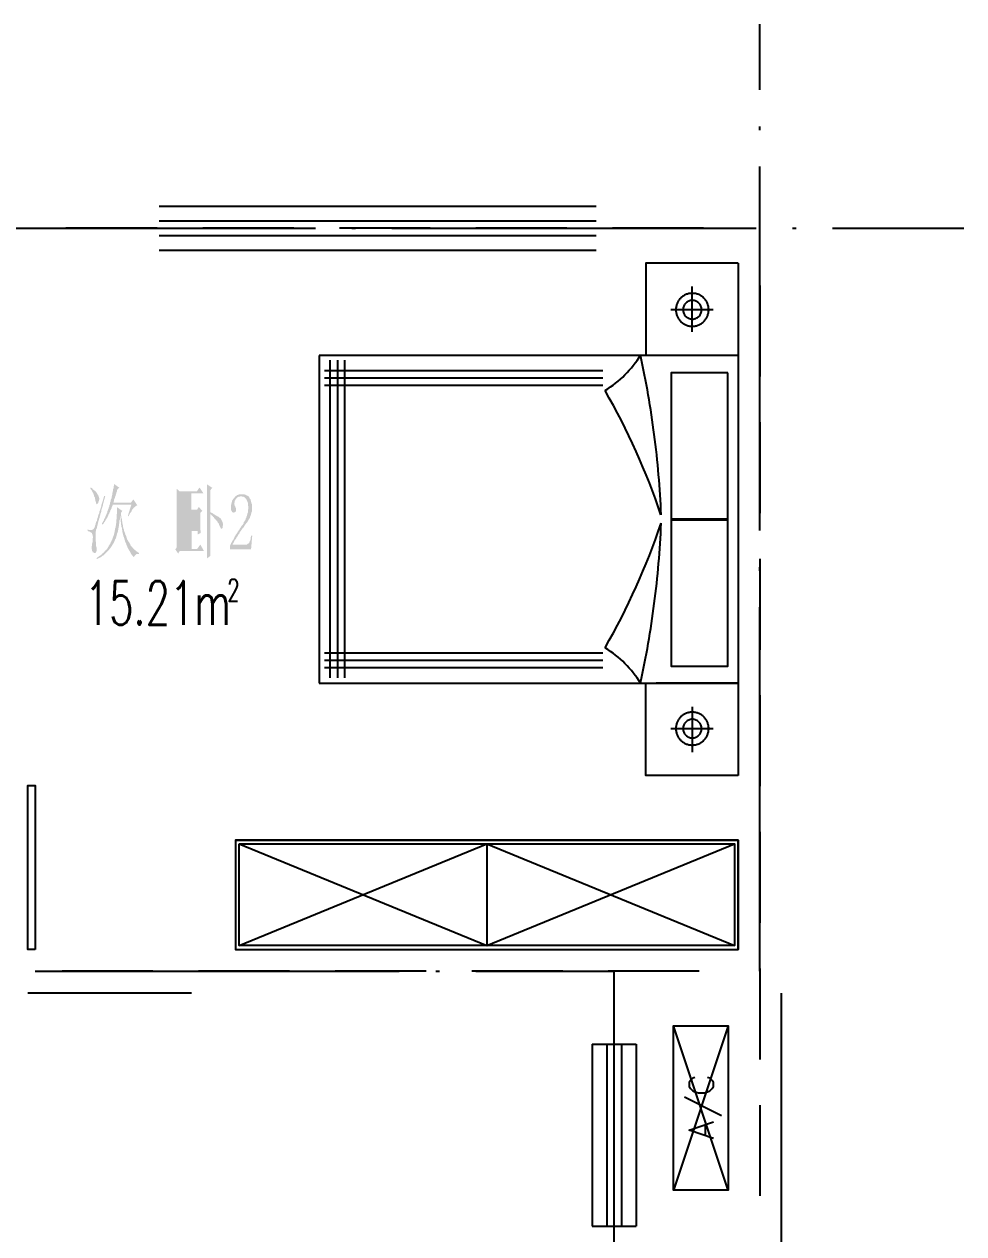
# Model space of a CAD drawing. Header units: millimetres. Extents: x -1120 to 100154, y -9529 to 14223.
# Drawn here: x 51849 to 57009, y 7578 to 14221 of the extents above; entities that cross this region are included whole.
import ezdxf

# ---------------------------------------------------------------- set-up
doc = ezdxf.new("R2010")
doc.units = ezdxf.units.MM
doc.linetypes.add('DOTE', pattern=[2.42, 2, -0.2, 0.02, -0.2])
for name, color, linetype in [('A-DOTE', 1, 'Continuous'), ('A-房间名称', 7, 'Continuous'), ('A-立面看线', 7, 'Continuous')]:
    doc.layers.add(name, color=color, linetype=linetype)
doc.styles.add('_TCH_WINDOW', font='SIMPLEX', dxfattribs={"bigfont": 'GBCBIG'})

msp = doc.modelspace()

# ---------------------------------------------------------------- hatches: boundary and pattern name
at = {"layer": 'A-立面看线'}
for points in [[(52417.8, 11520.3), (52437.4, 11583.4), (52335.1, 11583.4), (52335.1, 11579), (52332.9, 11574.7), (52330.8, 11570.3), (52328.6, 11568.1), (52328.6, 11563.8), (52326.4, 11559.4), (52324.2, 11555.1), (52322.1, 11552.9), (52322.1, 11548.5), (52319.9, 11544.2), (52317.7, 11539.8), (52315.5, 11535.5), (52315.5, 11533.3), (52313.4, 11531.1), (52311.2, 11526.8), (52311.2, 11524.6), (52309, 11520.3), (52306.8, 11518.1), (52306.8, 11513.7), (52304.7, 11511.6), (52302.5, 11507.2), (52300.3, 11505), (52298.1, 11500.7), (52295.9, 11498.5), (52293.8, 11494.1), (52291.6, 11489.8), (52289.4, 11487.6), (52287.2, 11483.3), (52285.1, 11478.9), (52280.7, 11474.6), (52278.5, 11472.4), (52276.4, 11476.7), (52276.4, 11481.1), (52278.5, 11483.3), (52280.7, 11487.6), (52282.9, 11492), (52285.1, 11494.1), (52287.2, 11498.5), (52287.2, 11502.8), (52289.4, 11505), (52291.6, 11509.4), (52293.8, 11513.7), (52293.8, 11515.9), (52295.9, 11520.3), (52298.1, 11524.6), (52300.3, 11529), (52300.3, 11531.1), (52302.5, 11535.5), (52304.7, 11539.8), (52304.7, 11544.2), (52306.8, 11548.5), (52309, 11552.9), (52309, 11555.1), (52311.2, 11559.4), (52313.4, 11563.8), (52313.4, 11568.1), (52315.5, 11572.5), (52315.5, 11576.8), (52317.7, 11581.2), (52319.9, 11585.5), (52319.9, 11589.9), (52319.9, 11594.2), (52322.1, 11598.6), (52324.2, 11602.9), (52324.2, 11609.5), (52326.4, 11613.8), (52328.6, 11618.2), (52328.6, 11624.7), (52330.8, 11629.1), (52330.8, 11633.4), (52332.9, 11637.8), (52332.9, 11642.1), (52332.9, 11646.5), (52335.1, 11650.8), (52335.1, 11655.2), (52337.3, 11659.5), (52337.3, 11663.9), (52337.3, 11668.2), (52339.5, 11672.6), (52339.5, 11674.8), (52339.5, 11679.1), (52339.5, 11683.5), (52341.6, 11685.6), (52341.6, 11690), (52341.6, 11694.3), (52341.6, 11696.5), (52341.6, 11696.5), (52372.1, 11674.8), (52367.8, 11674.8), (52365.6, 11670.4), (52363.4, 11668.2), (52361.2, 11666.1), (52359.1, 11661.7), (52359.1, 11657.3), (52356.9, 11653), (52356.9, 11653), (52356.9, 11650.8), (52354.7, 11648.6), (52354.7, 11644.3), (52352.5, 11642.1), (52352.5, 11637.8), (52350.4, 11635.6), (52350.4, 11631.2), (52348.2, 11626.9), (52348.2, 11622.5), (52346, 11618.2), (52343.8, 11613.8), (52341.6, 11607.3), (52341.6, 11602.9), (52339.5, 11596.4), (52337.3, 11594.2), (52435.2, 11594.2), (52448.3, 11611.7), (52470, 11579), (52467.9, 11579), (52465.7, 11576.8), (52461.3, 11574.7), (52459.2, 11572.5), (52457, 11570.3), (52454.8, 11568.1), (52450.5, 11566), (52450.5, 11566), (52448.3, 11563.8), (52448.3, 11561.6), (52446.1, 11559.4), (52443.9, 11557.2), (52441.7, 11555.1), (52439.6, 11550.7), (52439.6, 11548.5), (52437.4, 11544.2), (52435.2, 11542), (52430.9, 11537.7), (52428.7, 11533.3), (52426.5, 11529), (52424.3, 11522.4), (52420, 11518.1), (52420, 11518.1), (52417.8, 11520.3)], [(52853, 11642.1), (52853, 11646.5), (52853, 11650.8), (52853, 11653), (52853, 11657.3), (52853, 11661.7), (52853, 11666.1), (52853, 11670.4), (52853, 11676.9), (52853, 11681.3), (52853, 11685.6), (52853, 11692.2), (52853, 11694.3), (52881.3, 11674.8), (52870.4, 11661.7), (52870.4, 11542), (52874.8, 11539.8), (52879.1, 11537.7), (52883.5, 11535.5), (52887.8, 11531.1), (52892.2, 11529), (52896.6, 11526.8), (52898.7, 11524.6), (52903.1, 11522.4), (52907.4, 11520.3), (52909.6, 11518.1), (52911.8, 11518.1), (52916.1, 11515.9), (52918.3, 11513.7), (52920.5, 11511.6), (52922.7, 11509.4), (52924.8, 11509.4), (52927, 11507.2), (52927, 11505), (52929.2, 11505), (52929.2, 11502.8), (52931.4, 11500.7), (52931.4, 11500.7), (52931.4, 11500.7), (52933.5, 11496.3), (52935.7, 11492), (52937.9, 11487.6), (52937.9, 11483.3), (52940.1, 11478.9), (52940.1, 11476.7), (52940.1, 11474.6), (52940.1, 11472.4), (52940.1, 11468), (52937.9, 11461.5), (52937.9, 11461.5), (52937.9, 11455), (52935.7, 11452.8), (52933.5, 11450.6), (52933.5, 11450.6), (52931.4, 11450.6), (52929.2, 11452.8), (52927, 11455), (52924.8, 11459.3), (52922.7, 11463.7), (52920.5, 11468), (52920.5, 11470.2), (52918.3, 11472.4), (52918.3, 11476.7), (52916.1, 11478.9), (52914, 11481.1), (52911.8, 11483.3), (52911.8, 11485.4), (52909.6, 11489.8), (52907.4, 11492), (52905.3, 11494.1), (52903.1, 11498.5), (52900.9, 11500.7), (52896.6, 11502.8), (52894.4, 11507.2), (52892.2, 11509.4), (52890, 11513.7), (52885.7, 11515.9), (52883.5, 11520.3), (52879.1, 11522.4), (52877, 11526.8), (52872.6, 11529), (52870.4, 11533.3), (52870.4, 11533.3), (52870.4, 11350.5), (52870.4, 11346.2), (52870.4, 11344), (52870.4, 11339.6), (52870.4, 11335.3), (52870.4, 11330.9), (52870.4, 11326.6), (52870.4, 11322.2), (52870.4, 11317.9), (52870.4, 11311.3), (52870.4, 11307), (52870.4, 11302.6), (52870.4, 11300.5), (52853, 11287.4), (52853, 11293.9), (52853, 11298.3), (52853, 11302.6), (52853, 11309.2), (52853, 11313.5), (52853, 11317.9), (52853, 11322.2), (52853, 11326.6), (52853, 11330.9), (52853, 11333.1), (52853, 11337.5), (52853, 11337.5), (52853, 11642.1)], [(52198, 11446.3), (52202.4, 11444.1), (52204.6, 11444.1), (52206.7, 11444.1), (52211.1, 11444.1), (52213.3, 11444.1), (52213.3, 11444.1), (52217.6, 11444.1), (52222, 11444.1), (52224.1, 11446.3), (52226.3, 11446.3), (52228.5, 11448.4), (52230.7, 11450.6), (52230.7, 11450.6), (52232.8, 11452.8), (52232.8, 11452.8), (52232.8, 11452.8), (52232.8, 11455), (52232.8, 11455), (52235, 11457.1), (52235, 11459.3), (52235, 11461.5), (52237.2, 11461.5), (52237.2, 11463.7), (52237.2, 11465.9), (52239.4, 11470.2), (52239.4, 11472.4), (52241.5, 11474.6), (52241.5, 11476.7), (52241.5, 11481.1), (52243.7, 11483.3), (52243.7, 11487.6), (52245.9, 11492), (52248.1, 11494.1), (52248.1, 11498.5), (52250.3, 11502.8), (52250.3, 11507.2), (52252.4, 11511.6), (52254.6, 11515.9), (52254.6, 11520.3), (52256.8, 11526.8), (52259, 11531.1), (52261.1, 11535.5), (52261.1, 11542), (52263.3, 11548.5), (52265.5, 11552.9), (52267.7, 11559.4), (52269.8, 11566), (52272, 11572.5), (52272, 11579), (52274.2, 11585.5), (52276.4, 11592.1), (52278.5, 11598.6), (52280.7, 11605.1), (52282.9, 11613.8), (52285.1, 11620.4), (52287.2, 11629.1), (52289.4, 11631.2), (52293.8, 11629.1), (52291.6, 11620.4), (52289.4, 11611.7), (52287.2, 11605.1), (52285.1, 11596.4), (52282.9, 11589.9), (52280.7, 11583.4), (52280.7, 11576.8), (52278.5, 11570.3), (52276.4, 11563.8), (52274.2, 11557.2), (52272, 11550.7), (52272, 11544.2), (52269.8, 11537.7), (52267.7, 11533.3), (52267.7, 11526.8), (52265.5, 11522.4), (52263.3, 11515.9), (52263.3, 11511.6), (52261.1, 11507.2), (52259, 11502.8), (52259, 11496.3), (52256.8, 11494.1), (52256.8, 11489.8), (52254.6, 11485.4), (52254.6, 11481.1), (52252.4, 11476.7), (52252.4, 11474.6), (52252.4, 11470.2), (52250.3, 11468), (52250.3, 11465.9), (52248.1, 11461.5), (52248.1, 11459.3), (52248.1, 11457.1), (52248.1, 11455), (52245.9, 11452.8), (52245.9, 11450.6), (52245.9, 11448.4), (52245.9, 11448.4), (52243.7, 11446.3), (52243.7, 11446.3), (52243.7, 11444.1), (52243.7, 11444.1), (52243.7, 11441.9), (52243.7, 11441.9), (52243.7, 11441.9), (52243.7, 11439.7), (52241.5, 11435.4), (52241.5, 11433.2), (52241.5, 11428.9), (52241.5, 11422.3), (52241.5, 11415.8), (52241.5, 11413.6), (52241.5, 11411.4), (52241.5, 11407.1), (52241.5, 11402.7), (52241.5, 11398.4), (52241.5, 11394), (52241.5, 11389.7), (52241.5, 11385.3), (52241.5, 11381), (52243.7, 11376.6), (52243.7, 11372.3), (52243.7, 11367.9), (52243.7, 11361.4), (52243.7, 11357), (52243.7, 11354.9), (52245.9, 11348.3), (52245.9, 11341.8), (52245.9, 11335.3), (52245.9, 11330.9), (52245.9, 11326.6), (52243.7, 11324.4), (52243.7, 11322.2), (52241.5, 11320.1), (52241.5, 11317.9), (52239.4, 11317.9), (52237.2, 11317.9), (52232.8, 11317.9), (52230.7, 11320.1), (52226.3, 11320.1), (52224.1, 11322.2), (52224.1, 11326.6), (52222, 11328.8), (52222, 11333.1), (52219.8, 11337.5), (52219.8, 11341.8), (52219.8, 11344), (52219.8, 11346.2), (52219.8, 11350.5), (52219.8, 11354.9), (52222, 11359.2), (52222, 11363.6), (52222, 11370.1), (52224.1, 11376.6), (52224.1, 11381), (52224.1, 11385.3), (52224.1, 11391.9), (52224.1, 11396.2), (52226.3, 11400.6), (52226.3, 11402.7), (52226.3, 11407.1), (52224.1, 11411.4), (52224.1, 11413.6), (52224.1, 11415.8), (52224.1, 11418), (52222, 11422.3), (52222, 11424.5), (52219.8, 11426.7), (52217.6, 11428.9), (52213.3, 11431), (52211.1, 11433.2), (52206.7, 11435.4), (52202.4, 11435.4), (52198, 11437.6), (52198, 11437.6), (52198, 11446.3)], [(52213.3, 11676.9), (52217.6, 11674.8), (52222, 11672.6), (52224.1, 11670.4), (52226.3, 11666.1), (52230.7, 11663.9), (52232.8, 11661.7), (52235, 11659.5), (52239.4, 11657.3), (52241.5, 11655.2), (52243.7, 11653), (52245.9, 11648.6), (52248.1, 11646.5), (52248.1, 11644.3), (52250.3, 11642.1), (52250.3, 11642.1), (52252.4, 11637.8), (52256.8, 11633.4), (52256.8, 11629.1), (52259, 11626.9), (52259, 11622.5), (52261.1, 11618.2), (52261.1, 11616), (52261.1, 11611.7), (52259, 11607.3), (52259, 11602.9), (52256.8, 11598.6), (52256.8, 11596.4), (52256.8, 11594.2), (52252.4, 11589.9), (52250.3, 11585.5), (52248.1, 11585.5), (52248.1, 11583.4), (52245.9, 11585.5), (52245.9, 11585.5), (52243.7, 11589.9), (52243.7, 11594.2), (52241.5, 11598.6), (52239.4, 11605.1), (52239.4, 11607.3), (52239.4, 11611.7), (52237.2, 11613.8), (52237.2, 11618.2), (52237.2, 11622.5), (52235, 11624.7), (52232.8, 11629.1), (52232.8, 11633.4), (52230.7, 11637.8), (52228.5, 11639.9), (52228.5, 11644.3), (52226.3, 11648.6), (52224.1, 11650.8), (52222, 11655.2), (52219.8, 11659.5), (52217.6, 11663.9), (52215.4, 11666.1), (52213.3, 11670.4), (52211.1, 11672.6), (52213.3, 11676.9)], [(52816, 11465.9), (52816, 11461.5), (52816, 11457.1), (52816, 11452.8), (52816, 11448.4), (52816, 11444.1), (52818.2, 11439.7), (52818.2, 11435.4), (52818.2, 11428.9), (52818.2, 11426.7), (52800.8, 11418), (52800.8, 11437.6), (52768.2, 11437.6), (52768.2, 11339.6), (52798.6, 11339.6), (52816, 11363.6), (52835.6, 11328.8), (52702.9, 11328.8), (52694.2, 11313.5), (52678.9, 11337.5), (52685.5, 11346.2), (52685.5, 11620.4), (52685.5, 11626.9), (52685.5, 11631.2), (52685.5, 11635.6), (52685.5, 11639.9), (52685.5, 11644.3), (52685.5, 11648.6), (52685.5, 11653), (52685.5, 11657.3), (52685.5, 11661.7), (52685.5, 11666.1), (52685.5, 11670.4), (52702.9, 11655.2), (52796.5, 11655.2), (52811.7, 11676.9), (52833.4, 11644.3), (52766, 11644.3), (52766, 11555.1), (52798.6, 11555.1), (52807.3, 11570.3), (52826.9, 11548.5), (52816, 11537.7), (52816, 11465.9)], [(52702.9, 11644.3), (52702.9, 11555.1), (52750.8, 11555.1), (52750.8, 11644.3), (52702.9, 11644.3)], [(53079.3, 11563.8), (53079.3, 11568.1), (53079.3, 11574.7), (53077.2, 11579), (53077.2, 11583.4), (53077.2, 11587.7), (53077.2, 11592.1), (53075, 11596.4), (53075, 11600.8), (53072.8, 11602.9), (53070.6, 11607.3), (53070.6, 11609.5), (53068.5, 11611.7), (53066.3, 11616), (53064.1, 11618.2), (53061.9, 11620.4), (53059.8, 11622.5), (53057.6, 11624.7), (53055.4, 11624.7), (53051.1, 11626.9), (53048.9, 11626.9), (53044.5, 11626.9), (53042.4, 11629.1), (53040.2, 11629.1), (53035.8, 11629.1), (53033.6, 11626.9), (53029.3, 11626.9), (53027.1, 11626.9), (53022.8, 11624.7), (53020.6, 11622.5), (53018.4, 11620.4), (53016.2, 11618.2), (53014.1, 11618.2), (53011.9, 11613.8), (53009.7, 11611.7), (53007.5, 11607.3), (53005.4, 11605.1), (53005.4, 11600.8), (53005.4, 11596.4), (53003.2, 11592.1), (53003.2, 11587.7), (53003.2, 11587.7), (53003.2, 11583.4), (53005.4, 11579), (53005.4, 11574.7), (53007.5, 11572.5), (53007.5, 11570.3), (53009.7, 11566), (53011.9, 11561.6), (53011.9, 11557.2), (53011.9, 11557.2), (53011.9, 11550.7), (53011.9, 11546.4), (53009.7, 11544.2), (53007.5, 11542), (53005.4, 11539.8), (53001, 11539.8), (53001, 11537.7), (52996.7, 11539.8), (52994.5, 11539.8), (52990.1, 11542), (52990.1, 11544.2), (52987.9, 11546.4), (52987.9, 11548.5), (52985.8, 11550.7), (52983.6, 11555.1), (52983.6, 11559.4), (52983.6, 11566), (52983.6, 11570.3), (52983.6, 11574.7), (52983.6, 11579), (52985.8, 11583.4), (52985.8, 11587.7), (52987.9, 11592.1), (52987.9, 11596.4), (52990.1, 11598.6), (52990.1, 11602.9), (52992.3, 11607.3), (52994.5, 11609.5), (52996.7, 11613.8), (52998.8, 11616), (53001, 11618.2), (53003.2, 11620.4), (53005.4, 11624.7), (53007.5, 11626.9), (53009.7, 11629.1), (53014.1, 11631.2), (53016.2, 11633.4), (53018.4, 11635.6), (53022.8, 11635.6), (53024.9, 11637.8), (53027.1, 11637.8), (53031.5, 11639.9), (53033.6, 11639.9), (53035.8, 11639.9), (53040.2, 11639.9), (53042.4, 11639.9), (53044.5, 11639.9), (53048.9, 11639.9), (53053.2, 11639.9), (53055.4, 11639.9), (53059.8, 11637.8), (53061.9, 11637.8), (53066.3, 11635.6), (53068.5, 11635.6), (53070.6, 11633.4), (53072.8, 11631.2), (53075, 11631.2), (53079.3, 11629.1), (53081.5, 11626.9), (53083.7, 11624.7), (53085.9, 11620.4), (53085.9, 11620.4), (53088, 11616), (53090.2, 11613.8), (53092.4, 11609.5), (53092.4, 11605.1), (53094.6, 11602.9), (53094.6, 11598.6), (53096.8, 11594.2), (53096.8, 11589.9), (53098.9, 11585.5), (53098.9, 11581.2), (53098.9, 11576.8), (53098.9, 11572.5), (53098.9, 11568.1), (53098.9, 11566), (53098.9, 11561.6), (53098.9, 11557.2), (53098.9, 11552.9), (53098.9, 11548.5), (53098.9, 11544.2), (53096.8, 11539.8), (53096.8, 11535.5), (53094.6, 11531.1), (53094.6, 11526.8), (53092.4, 11524.6), (53092.4, 11520.3), (53090.2, 11518.1), (53088, 11513.7), (53088, 11509.4), (53085.9, 11507.2), (53083.7, 11502.8), (53081.5, 11500.7), (53079.3, 11496.3), (53077.2, 11492), (53075, 11489.8), (53072.8, 11485.4), (53070.6, 11483.3), (53068.5, 11481.1), (53066.3, 11476.7), (53061.9, 11472.4), (53059.8, 11468), (53057.6, 11465.9), (53055.4, 11461.5), (53053.2, 11457.1), (53048.9, 11455), (53046.7, 11450.6), (53044.5, 11448.4), (53042.4, 11444.1), (53040.2, 11441.9), (53038, 11437.6), (53035.8, 11435.4), (53033.6, 11431), (53031.5, 11428.9), (53029.3, 11424.5), (53029.3, 11422.3), (53027.1, 11420.2), (53024.9, 11418), (53022.8, 11413.6), (53020.6, 11411.4), (53020.6, 11409.3), (53018.4, 11407.1), (53016.2, 11404.9), (53014.1, 11400.6), (53011.9, 11396.2), (53007.5, 11389.7), (53005.4, 11387.5), (53003.2, 11383.2), (53001, 11378.8), (52998.8, 11374.5), (52998.8, 11372.3), (52996.7, 11370.1), (52994.5, 11367.9), (52994.5, 11365.8), (52994.5, 11363.6), (52994.5, 11363.6), (53066.3, 11363.6), (53068.5, 11363.6), (53072.8, 11363.6), (53075, 11365.8), (53077.2, 11367.9), (53081.5, 11370.1), (53083.7, 11372.3), (53085.9, 11374.5), (53085.9, 11378.8), (53088, 11381), (53090.2, 11385.3), (53090.2, 11389.7), (53092.4, 11391.9), (53092.4, 11396.2), (53092.4, 11402.7), (53094.6, 11407.1), (53094.6, 11411.4), (53094.6, 11411.4), (53101.1, 11411.4), (53094.6, 11337.5), (52979.2, 11337.5), (52979.2, 11359.2), (52981.4, 11361.4), (52983.6, 11365.8), (52983.6, 11367.9), (52985.8, 11372.3), (52987.9, 11374.5), (52990.1, 11378.8), (52992.3, 11383.2), (52994.5, 11387.5), (52996.7, 11389.7), (52998.8, 11394), (53001, 11398.4), (53001, 11400.6), (53003.2, 11402.7), (53005.4, 11404.9), (53005.4, 11409.3), (53007.5, 11411.4), (53009.7, 11415.8), (53011.9, 11418), (53014.1, 11420.2), (53016.2, 11424.5), (53018.4, 11426.7), (53020.6, 11431), (53022.8, 11435.4), (53024.9, 11437.6), (53027.1, 11441.9), (53029.3, 11444.1), (53031.5, 11448.4), (53033.6, 11452.8), (53035.8, 11457.1), (53038, 11457.1), (53040.2, 11461.5), (53042.4, 11465.9), (53044.5, 11468), (53048.9, 11472.4), (53051.1, 11476.7), (53053.2, 11478.9), (53053.2, 11483.3), (53055.4, 11487.6), (53057.6, 11489.8), (53059.8, 11494.1), (53061.9, 11496.3), (53064.1, 11500.7), (53064.1, 11505), (53066.3, 11507.2), (53068.5, 11511.6), (53068.5, 11513.7), (53070.6, 11518.1), (53072.8, 11522.4), (53072.8, 11526.8), (53075, 11531.1), (53075, 11535.5), (53077.2, 11539.8), (53077.2, 11544.2), (53077.2, 11548.5), (53077.2, 11552.9), (53079.3, 11557.2), (53079.3, 11561.6), (53079.3, 11563.8), (53079.3, 11563.8)], [(52376.5, 11533.3), (52376.5, 11529), (52376.5, 11522.4), (52374.3, 11518.1), (52374.3, 11511.6), (52374.3, 11507.2), (52374.3, 11500.7), (52372.1, 11496.3), (52372.1, 11492), (52372.1, 11485.4), (52372.1, 11481.1), (52369.9, 11476.7), (52369.9, 11472.4), (52369.9, 11465.9), (52367.8, 11461.5), (52367.8, 11457.1), (52365.6, 11452.8), (52365.6, 11448.4), (52365.6, 11444.1), (52363.4, 11439.7), (52363.4, 11435.4), (52361.2, 11431), (52361.2, 11428.9), (52359.1, 11424.5), (52359.1, 11420.2), (52356.9, 11415.8), (52356.9, 11411.4), (52354.7, 11409.3), (52354.7, 11404.9), (52352.5, 11400.6), (52352.5, 11398.4), (52350.4, 11394), (52348.2, 11391.9), (52348.2, 11387.5), (52346, 11385.3), (52343.8, 11381), (52343.8, 11378.8), (52341.6, 11374.5), (52339.5, 11372.3), (52339.5, 11370.1), (52337.3, 11367.9), (52335.1, 11363.6), (52332.9, 11361.4), (52332.9, 11361.4), (52330.8, 11357), (52328.6, 11354.9), (52326.4, 11350.5), (52324.2, 11348.3), (52322.1, 11344), (52319.9, 11341.8), (52317.7, 11339.6), (52315.5, 11335.3), (52313.4, 11333.1), (52311.2, 11330.9), (52306.8, 11326.6), (52304.7, 11324.4), (52302.5, 11322.2), (52300.3, 11320.1), (52298.1, 11317.9), (52295.9, 11315.7), (52291.6, 11311.3), (52289.4, 11309.2), (52287.2, 11307), (52285.1, 11304.8), (52282.9, 11302.6), (52278.5, 11302.6), (52276.4, 11300.5), (52274.2, 11298.3), (52272, 11296.1), (52267.7, 11293.9), (52265.5, 11291.8), (52263.3, 11291.8), (52259, 11289.6), (52256.8, 11287.4), (52254.6, 11287.4), (52250.3, 11285.2), (52248.1, 11283.1), (52245.9, 11289.6), (52250.3, 11291.8), (52252.4, 11293.9), (52256.8, 11296.1), (52259, 11298.3), (52261.1, 11300.5), (52265.5, 11302.6), (52267.7, 11304.8), (52269.8, 11307), (52274.2, 11309.2), (52276.4, 11311.3), (52278.5, 11315.7), (52282.9, 11317.9), (52285.1, 11320.1), (52287.2, 11322.2), (52289.4, 11324.4), (52291.6, 11328.8), (52293.8, 11330.9), (52298.1, 11333.1), (52300.3, 11335.3), (52302.5, 11339.6), (52304.7, 11341.8), (52306.8, 11344), (52309, 11348.3), (52311.2, 11350.5), (52313.4, 11352.7), (52313.4, 11357), (52315.5, 11359.2), (52317.7, 11363.6), (52319.9, 11365.8), (52322.1, 11370.1), (52324.2, 11372.3), (52324.2, 11376.6), (52326.4, 11378.8), (52328.6, 11383.2), (52328.6, 11385.3), (52330.8, 11389.7), (52332.9, 11391.9), (52332.9, 11394), (52335.1, 11398.4), (52335.1, 11400.6), (52337.3, 11404.9), (52337.3, 11407.1), (52339.5, 11411.4), (52339.5, 11413.6), (52341.6, 11418), (52341.6, 11422.3), (52343.8, 11424.5), (52343.8, 11428.9), (52346, 11433.2), (52346, 11437.6), (52346, 11439.7), (52348.2, 11444.1), (52348.2, 11448.4), (52348.2, 11452.8), (52350.4, 11457.1), (52350.4, 11461.5), (52350.4, 11465.9), (52352.5, 11468), (52352.5, 11472.4), (52352.5, 11476.7), (52354.7, 11483.3), (52354.7, 11487.6), (52354.7, 11492), (52354.7, 11496.3), (52354.7, 11500.7), (52356.9, 11505), (52356.9, 11509.4), (52356.9, 11515.9), (52356.9, 11520.3), (52356.9, 11524.6), (52356.9, 11529), (52359.1, 11535.5), (52359.1, 11539.8), (52359.1, 11546.4), (52359.1, 11550.7), (52359.1, 11555.1), (52359.1, 11561.6), (52359.1, 11566), (52359.1, 11568.1), (52387.3, 11548.5), (52380.8, 11537.7), (52380.8, 11533.3), (52380.8, 11529), (52380.8, 11522.4), (52383, 11518.1), (52383, 11513.7), (52383, 11509.4), (52385.2, 11502.8), (52385.2, 11498.5), (52385.2, 11494.1), (52387.3, 11489.8), (52387.3, 11485.4), (52387.3, 11481.1), (52389.5, 11476.7), (52389.5, 11472.4), (52391.7, 11468), (52391.7, 11463.7), (52391.7, 11459.3), (52393.9, 11455), (52393.9, 11450.6), (52396, 11446.3), (52396, 11441.9), (52398.2, 11437.6), (52398.2, 11435.4), (52400.4, 11431), (52402.6, 11426.7), (52402.6, 11424.5), (52404.8, 11420.2), (52404.8, 11415.8), (52406.9, 11413.6), (52409.1, 11409.3), (52409.1, 11404.9), (52411.3, 11402.7), (52411.3, 11398.4), (52413.5, 11396.2), (52413.5, 11394), (52415.6, 11389.7), (52417.8, 11387.5), (52420, 11383.2), (52422.2, 11378.8), (52424.3, 11376.6), (52426.5, 11372.3), (52428.7, 11367.9), (52430.9, 11365.8), (52430.9, 11361.4), (52433, 11359.2), (52435.2, 11354.9), (52439.6, 11352.7), (52441.7, 11350.5), (52443.9, 11346.2), (52446.1, 11344), (52448.3, 11341.8), (52450.5, 11339.6), (52452.6, 11337.5), (52454.8, 11335.3), (52457, 11333.1), (52461.3, 11330.9), (52463.5, 11328.8), (52465.7, 11326.6), (52467.9, 11324.4), (52472.2, 11322.2), (52474.4, 11320.1), (52476.6, 11317.9), (52478.7, 11317.9), (52478.7, 11311.3), (52474.4, 11311.3), (52472.2, 11311.3), (52467.9, 11311.3), (52465.7, 11311.3), (52463.5, 11309.2), (52461.3, 11307), (52459.2, 11304.8), (52457, 11302.6), (52454.8, 11300.5), (52452.6, 11296.1), (52450.5, 11293.9), (52448.3, 11296.1), (52446.1, 11300.5), (52443.9, 11302.6), (52441.7, 11304.8), (52439.6, 11307), (52437.4, 11311.3), (52435.2, 11313.5), (52433, 11317.9), (52430.9, 11320.1), (52430.9, 11322.2), (52428.7, 11326.6), (52426.5, 11328.8), (52424.3, 11333.1), (52422.2, 11337.5), (52420, 11339.6), (52417.8, 11344), (52415.6, 11348.3), (52415.6, 11350.5), (52413.5, 11354.9), (52411.3, 11359.2), (52409.1, 11363.6), (52409.1, 11367.9), (52406.9, 11372.3), (52404.8, 11376.6), (52402.6, 11381), (52402.6, 11385.3), (52400.4, 11387.5), (52400.4, 11391.9), (52398.2, 11394), (52398.2, 11398.4), (52396, 11402.7), (52396, 11404.9), (52393.9, 11409.3), (52393.9, 11413.6), (52391.7, 11418), (52391.7, 11422.3), (52389.5, 11424.5), (52389.5, 11428.9), (52387.3, 11433.2), (52387.3, 11437.6), (52387.3, 11441.9), (52385.2, 11446.3), (52385.2, 11450.6), (52385.2, 11455), (52383, 11459.3), (52383, 11463.7), (52383, 11468), (52380.8, 11472.4), (52380.8, 11476.7), (52380.8, 11481.1), (52380.8, 11485.4), (52378.6, 11489.8), (52378.6, 11494.1), (52378.6, 11500.7), (52378.6, 11505), (52378.6, 11509.4), (52376.5, 11513.7), (52376.5, 11520.3), (52376.5, 11524.6), (52376.5, 11529), (52376.5, 11533.3), (52376.5, 11533.3)], [(52702.9, 11544.2), (52702.9, 11448.4), (52800.8, 11448.4), (52800.8, 11544.2), (52702.9, 11544.2)], [(52702.9, 11437.6), (52702.9, 11339.6), (52750.8, 11339.6), (52750.8, 11437.6), (52702.9, 11437.6)]]:
    msp.add_hatch(color=256, dxfattribs=at).paths.add_polyline_path(points)

# ---------------------------------------------------------------- linework, layer by layer
at = {"layer": 'A-DOTE', "linetype": 'DOTE', "ltscale": 1000}
for p, q in [((55888.7, 9019.9), (55888.7, 14221.2)), ((41767.6, 13101.2), (57008.7, 13101.2)), ((49488.8, 9019.9), (55089, 9019.9)), ((55089, 7220.3), (55089, 9019.9))]:
    msp.add_line(p, q, dxfattribs=at)
at = {"layer": 'A-立面看线'}
for points in [[(52589.7, 13222), (54990, 13222)], [(52578.8, 13100.1), (52078.3, 13100.1)], [(52589.7, 13141.4), (54990, 13141.4)], [(53329.6, 13100.1), (52829.1, 13100.1)], [(54078.2, 13100.1), (53579.8, 13100.1)], [(54828.9, 13100.1), (54328.4, 13100.1)], [(55579.7, 13100.1), (55079.2, 13100.1)], [(52589.7, 13060.9), (54990, 13060.9)], [(52589.7, 12980.4), (54990, 12980.4)], [(55769, 12908.6), (55262, 12908.6), (55262, 12401.6)], [(55769, 12908.6), (55769, 12401.6), (55349, 12401.6)], [(55516.6, 12532.1), (55516.6, 12780.2)], [(55888.7, 12786.7), (55888.7, 12286.2)], [(55608, 12652.9), (55607.9, 12657.6), (55607.5, 12662.1), (55606.9, 12666.7), (55606.1, 12671.1), (55605.1, 12675.5), (55603.9, 12679.8), (55602.5, 12684), (55600.9, 12688.1), (55599.1, 12692.1), (55597.1, 12696), (55594.9, 12699.7), (55592.5, 12703.4), (55590, 12706.9), (55587.3, 12710.4), (55584.5, 12713.6), (55581.5, 12716.8), (55578.4, 12719.8), (55575.1, 12722.6), (55571.7, 12725.3), (55568.2, 12727.8), (55564.5, 12730.1), (55560.7, 12732.3), (55556.8, 12734.3), (55552.8, 12736.1), (55548.7, 12737.7), (55544.5, 12739.2), (55540.2, 12740.4), (55535.9, 12741.4), (55531.4, 12742.2), (55526.9, 12742.8), (55522.3, 12743.1), (55517.7, 12743.2), (55513, 12743.1), (55508.4, 12742.8), (55503.9, 12742.2), (55499.5, 12741.4), (55495.1, 12740.4), (55490.8, 12739.2), (55486.6, 12737.7), (55482.5, 12736.1), (55478.5, 12734.3), (55474.6, 12732.3), (55470.8, 12730.1), (55467.2, 12727.8), (55463.6, 12725.3), (55460.2, 12722.6), (55456.9, 12719.8), (55453.8, 12716.8), (55450.8, 12713.6), (55448, 12710.4), (55445.3, 12706.9), (55442.8, 12703.4), (55440.4, 12699.7), (55438.3, 12696), (55436.3, 12692.1), (55434.4, 12688.1), (55432.8, 12684), (55431.4, 12679.8), (55430.2, 12675.5), (55429.2, 12671.1), (55428.4, 12666.7), (55427.8, 12662.1), (55427.5, 12657.6), (55427.4, 12652.9), (55427.5, 12648.3), (55427.8, 12643.7), (55428.4, 12639.2), (55429.2, 12634.7), (55430.2, 12630.3), (55431.4, 12626.1), (55432.8, 12621.9), (55434.4, 12617.8), (55436.3, 12613.8), (55438.3, 12609.9), (55440.4, 12606.1), (55442.8, 12602.4), (55445.3, 12598.9), (55448, 12595.5), (55450.8, 12592.2), (55453.8, 12589.1), (55456.9, 12586.1), (55460.2, 12583.2), (55463.6, 12580.5), (55467.2, 12578), (55470.8, 12575.7), (55474.6, 12573.5), (55478.5, 12571.5), (55482.5, 12569.7), (55486.6, 12568.1), (55490.8, 12566.7), (55495.1, 12565.4), (55499.5, 12564.4), (55503.9, 12563.6), (55508.4, 12563.1), (55513, 12562.7), (55517.7, 12562.6), (55522.3, 12562.7), (55526.9, 12563.1), (55531.4, 12563.6), (55535.9, 12564.4), (55540.2, 12565.4), (55544.5, 12566.7), (55548.7, 12568.1), (55552.8, 12569.7), (55556.8, 12571.5), (55560.7, 12573.5), (55564.5, 12575.7), (55568.2, 12578), (55571.7, 12580.5), (55575.1, 12583.2), (55578.4, 12586.1), (55581.5, 12589.1), (55584.5, 12592.2), (55587.3, 12595.5), (55590, 12598.9), (55592.5, 12602.4), (55594.9, 12606.1), (55597.1, 12609.9), (55599.1, 12613.8), (55600.9, 12617.8), (55602.5, 12621.9), (55603.9, 12626.1), (55605.1, 12630.3), (55606.1, 12634.7), (55606.9, 12639.2), (55607.5, 12643.7), (55607.9, 12648.3), (55608, 12652.9)], [(55568.8, 12652.9), (55568.5, 12658.1), (55567.8, 12663.2), (55566.5, 12668.1), (55564.8, 12672.8), (55562.6, 12677.3), (55560.1, 12681.5), (55557.1, 12685.4), (55553.8, 12689.1), (55550.2, 12692.4), (55546.3, 12695.3), (55542, 12697.9), (55537.6, 12700), (55532.9, 12701.8), (55528, 12703), (55522.9, 12703.8), (55517.7, 12704.1), (55512.4, 12703.8), (55507.4, 12703), (55502.5, 12701.8), (55497.8, 12700), (55493.3, 12697.9), (55489.1, 12695.3), (55485.1, 12692.4), (55481.5, 12689.1), (55478.2, 12685.4), (55475.3, 12681.5), (55472.7, 12677.3), (55470.5, 12672.8), (55468.8, 12668.1), (55467.6, 12663.2), (55466.8, 12658.1), (55466.5, 12652.9), (55466.8, 12647.7), (55467.6, 12642.6), (55468.8, 12637.7), (55470.5, 12633), (55472.7, 12628.5), (55475.3, 12624.3), (55478.2, 12620.4), (55481.5, 12616.8), (55485.1, 12613.5), (55489.1, 12610.5), (55493.3, 12607.9), (55497.8, 12605.8), (55502.5, 12604.1), (55507.4, 12602.8), (55512.4, 12602), (55517.7, 12601.8), (55522.9, 12602), (55528, 12602.8), (55532.9, 12604.1), (55537.6, 12605.8), (55542, 12607.9), (55546.3, 12610.5), (55550.2, 12613.5), (55553.8, 12616.8), (55557.1, 12620.4), (55560.1, 12624.3), (55562.6, 12628.5), (55564.8, 12633), (55566.5, 12637.7), (55567.8, 12642.6), (55568.5, 12647.7), (55568.8, 12652.9)], [(55631.9, 12651.8), (55399.1, 12651.8)], [(55262, 12571.3), (55262, 12571.3)], [(53468.9, 12401.6), (53468.9, 10601.9)], [(55769, 12401.6), (53468.9, 12401.6)], [(53527.6, 12375.5), (53527.6, 10632.4)], [(53569, 12375.5), (53569, 10632.4)], [(53608.1, 12375.5), (53608.1, 10632.4)], [(55039.8, 12209.9), (55054.4, 12219.2), (55068.8, 12228.9), (55082.9, 12239), (55096.6, 12249.5), (55110, 12260.4), (55123, 12271.7), (55135.8, 12283.3), (55148.1, 12295.4), (55160.1, 12307.8), (55171.7, 12320.6), (55182.9, 12333.7), (55193.8, 12347.1), (55204.2, 12360.9), (55214.3, 12375), (55223.9, 12389.4), (55233.1, 12404.1)], [(55346.8, 11526.1), (55345.5, 11553.7), (55344.2, 11581.4), (55342.6, 11609), (55341, 11636.6), (55339.1, 11664.2), (55337.1, 11691.8), (55335, 11719.4), (55332.7, 11747), (55330.3, 11774.6), (55327.7, 11802.1), (55325, 11829.6), (55322.1, 11857.1), (55319.1, 11884.6), (55315.9, 11912.1), (55312.5, 11939.6), (55309.1, 11967), (55305.4, 11994.4), (55301.6, 12021.8), (55297.7, 12049.2), (55293.6, 12076.6), (55289.4, 12103.9), (55285, 12131.2), (55280.5, 12158.5), (55275.8, 12185.8), (55271, 12213), (55266, 12240.2), (55260.9, 12267.4), (55255.6, 12294.6), (55250.2, 12321.7), (55244.6, 12348.8), (55238.9, 12375.9), (55233, 12403)], [(55769, 12401.6), (55769, 10601.9)], [(55027, 12316.7), (53497.2, 12316.7)], [(55712.4, 12305.8), (55401.2, 12305.8), (55401.2, 11498.5), (55712.4, 11498.5), (55712.4, 12305.8)], [(55027, 12277.5), (53497.2, 12277.5)], [(55027, 12236.2), (53497.2, 12236.2)], [(55345.8, 11526), (55330.6, 11570.4), (55314.9, 11614.5), (55298.6, 11658.5), (55281.8, 11702.3), (55264.5, 11745.8), (55246.6, 11789.2), (55228.1, 11832.3), (55209.2, 11875.1), (55189.7, 11917.7), (55169.7, 11960.1), (55149.1, 12002.2), (55128, 12044.1), (55106.4, 12085.7), (55084.3, 12127.1), (55061.7, 12168.1), (55038.5, 12208.9)], [(55888.7, 12036), (55888.7, 11535.5)], [(55712.4, 11502.8), (55401.2, 11502.8), (55401.2, 10695.5), (55712.4, 10695.5), (55712.4, 11502.8)], [(55038.7, 10797.1), (55061.8, 10837.9), (55084.5, 10878.9), (55106.6, 10920.3), (55128.2, 10961.9), (55149.3, 11003.8), (55169.8, 11045.9), (55189.8, 11088.3), (55209.3, 11130.9), (55228.3, 11173.8), (55246.7, 11216.9), (55264.6, 11260.2), (55281.9, 11303.7), (55298.7, 11347.5), (55315, 11391.5), (55330.7, 11435.7), (55345.9, 11480.1)], [(55233.1, 10603.2), (55239, 10630.2), (55244.7, 10657.3), (55250.3, 10684.4), (55255.7, 10711.6), (55261, 10738.7), (55266.1, 10765.9), (55271.1, 10793.2), (55275.9, 10820.4), (55280.6, 10847.7), (55285.1, 10875), (55289.5, 10902.3), (55293.7, 10929.6), (55297.8, 10957), (55301.7, 10984.4), (55305.5, 11011.8), (55309.1, 11039.2), (55312.6, 11066.6), (55315.9, 11094.1), (55319.1, 11121.5), (55322.1, 11149), (55325, 11176.6), (55327.8, 11204.1), (55330.3, 11231.6), (55332.8, 11259.2), (55335, 11286.8), (55337.2, 11314.3), (55339.2, 11341.9), (55341, 11369.6), (55342.7, 11397.2), (55344.2, 11424.8), (55345.6, 11452.5), (55346.8, 11480.1)], [(55888.7, 11285.2), (55888.7, 10784.7)], [(55027, 10767.3), (53497.2, 10767.3)], [(55233.1, 10601.6), (55223.9, 10616.3), (55214.2, 10630.7), (55204.2, 10644.8), (55193.7, 10658.6), (55182.9, 10672.1), (55171.7, 10685.2), (55160.1, 10697.9), (55148.1, 10710.3), (55135.7, 10722.4), (55123, 10734.1), (55110, 10745.3), (55096.6, 10756.3), (55082.8, 10766.8), (55068.8, 10776.9), (55054.4, 10786.5), (55039.7, 10795.8)], [(55027, 10726), (53497.2, 10726)], [(55027, 10686.8), (53497.2, 10686.8)], [(53468.9, 10601.9), (55769, 10601.9)], [(55769, 10094.9), (55262, 10094.9), (55262, 10601.9)], [(55769, 10601.9), (55318.5, 10601.9)], [(55769, 10601.9), (55769, 10094.9)], [(55888.7, 10536.7), (55888.7, 10036.2)], [(55262, 10434.4), (55262, 10434.4)], [(55608, 10352.8), (55607.9, 10357.4), (55607.5, 10362), (55606.9, 10366.5), (55606.1, 10371), (55605.1, 10375.3), (55603.9, 10379.6), (55602.5, 10383.8), (55600.9, 10387.9), (55599.1, 10391.9), (55597.1, 10395.8), (55594.9, 10399.6), (55592.5, 10403.3), (55590, 10406.8), (55587.3, 10410.2), (55584.5, 10413.5), (55581.5, 10416.6), (55578.4, 10419.6), (55575.1, 10422.5), (55571.7, 10425.1), (55568.2, 10427.7), (55564.5, 10430), (55560.7, 10432.2), (55556.8, 10434.2), (55552.8, 10436), (55548.7, 10437.6), (55544.5, 10439), (55540.2, 10440.2), (55535.9, 10441.3), (55531.4, 10442), (55526.9, 10442.6), (55522.3, 10443), (55517.7, 10443.1), (55513, 10443), (55508.4, 10442.6), (55503.9, 10442), (55499.5, 10441.3), (55495.1, 10440.2), (55490.8, 10439), (55486.6, 10437.6), (55482.5, 10436), (55478.5, 10434.2), (55474.6, 10432.2), (55470.8, 10430), (55467.2, 10427.7), (55463.6, 10425.1), (55460.2, 10422.5), (55456.9, 10419.6), (55453.8, 10416.6), (55450.8, 10413.5), (55448, 10410.2), (55445.3, 10406.8), (55442.8, 10403.3), (55440.4, 10399.6), (55438.3, 10395.8), (55436.3, 10391.9), (55434.4, 10387.9), (55432.8, 10383.8), (55431.4, 10379.6), (55430.2, 10375.3), (55429.2, 10371), (55428.4, 10366.5), (55427.8, 10362), (55427.5, 10357.4), (55427.4, 10352.8), (55427.5, 10348.1), (55427.8, 10343.5), (55428.4, 10339), (55429.2, 10334.6), (55430.2, 10330.2), (55431.4, 10325.9), (55432.8, 10321.7), (55434.4, 10317.6), (55436.3, 10313.6), (55438.3, 10309.7), (55440.4, 10306), (55442.8, 10302.3), (55445.3, 10298.7), (55448, 10295.3), (55450.8, 10292.1), (55453.8, 10288.9), (55456.9, 10285.9), (55460.2, 10283.1), (55463.6, 10280.4), (55467.2, 10277.9), (55470.8, 10275.5), (55474.6, 10273.4), (55478.5, 10271.4), (55482.5, 10269.6), (55486.6, 10268), (55490.8, 10266.5), (55495.1, 10265.3), (55499.5, 10264.3), (55503.9, 10263.5), (55508.4, 10262.9), (55513, 10262.6), (55517.7, 10262.5), (55522.3, 10262.6), (55526.9, 10262.9), (55531.4, 10263.5), (55535.9, 10264.3), (55540.2, 10265.3), (55544.5, 10266.5), (55548.7, 10268), (55552.8, 10269.6), (55556.8, 10271.4), (55560.7, 10273.4), (55564.5, 10275.5), (55568.2, 10277.9), (55571.7, 10280.4), (55575.1, 10283.1), (55578.4, 10285.9), (55581.5, 10288.9), (55584.5, 10292.1), (55587.3, 10295.3), (55590, 10298.7), (55592.5, 10302.3), (55594.9, 10306), (55597.1, 10309.7), (55599.1, 10313.6), (55600.9, 10317.6), (55602.5, 10321.7), (55603.9, 10325.9), (55605.1, 10330.2), (55606.1, 10334.6), (55606.9, 10339), (55607.5, 10343.5), (55607.9, 10348.1), (55608, 10352.8)], [(55516.6, 10471.4), (55516.6, 10223.3)], [(55568.8, 10352.8), (55568.5, 10358), (55567.8, 10363.1), (55566.5, 10368), (55564.8, 10372.7), (55562.6, 10377.2), (55560.1, 10381.4), (55557.1, 10385.3), (55553.8, 10388.9), (55550.2, 10392.2), (55546.3, 10395.2), (55542, 10397.7), (55537.6, 10399.9), (55532.9, 10401.6), (55528, 10402.9), (55522.9, 10403.7), (55517.7, 10403.9), (55512.4, 10403.7), (55507.4, 10402.9), (55502.5, 10401.6), (55497.8, 10399.9), (55493.3, 10397.7), (55489.1, 10395.2), (55485.1, 10392.2), (55481.5, 10388.9), (55478.2, 10385.3), (55475.3, 10381.4), (55472.7, 10377.2), (55470.5, 10372.7), (55468.8, 10368), (55467.6, 10363.1), (55466.8, 10358), (55466.5, 10352.8), (55466.8, 10347.6), (55467.6, 10342.5), (55468.8, 10337.6), (55470.5, 10332.9), (55472.7, 10328.4), (55475.3, 10324.2), (55478.2, 10320.3), (55481.5, 10316.6), (55485.1, 10313.3), (55489.1, 10310.4), (55493.3, 10307.8), (55497.8, 10305.7), (55502.5, 10303.9), (55507.4, 10302.7), (55512.4, 10301.9), (55517.7, 10301.6), (55522.9, 10301.9), (55528, 10302.7), (55532.9, 10303.9), (55537.6, 10305.7), (55542, 10307.8), (55546.3, 10310.4), (55550.2, 10313.3), (55553.8, 10316.6), (55557.1, 10320.3), (55560.1, 10324.2), (55562.6, 10328.4), (55564.8, 10332.9), (55566.5, 10337.6), (55567.8, 10342.5), (55568.5, 10347.6), (55568.8, 10352.8)], [(55631.9, 10351.7), (55399.1, 10351.7)], [(51908.6, 9139.6), (51869.4, 9139.6), (51869.4, 10040.5), (51908.6, 10040.5), (51908.6, 9139.6)], [(55888.7, 9785.9), (55888.7, 9285.4)], [(53009.7, 9740.2), (53009.7, 9139.6), (55769, 9139.6), (55769, 9740.2), (53009.7, 9740.2), (55769, 9740.2), (55769, 9139.6)], [(53029.3, 9720.6), (54389.4, 9161.4)], [(53029.3, 9720.6), (55749.4, 9720.6), (55749.4, 9161.4), (53029.3, 9161.4), (53029.3, 9720.6)], [(53029.3, 9161.4), (54389.4, 9720.6), (54389.4, 9161.4), (55749.4, 9720.6)], [(54389.4, 9720.6), (55749.4, 9161.4)], [(55888.7, 9035.2), (55888.7, 8534.7)], [(52554.9, 9019.9), (52056.6, 9019.9)], [(53305.7, 9019.9), (52805.2, 9019.9)], [(54056.4, 9019.9), (53555.9, 9019.9)], [(54807.2, 9019.9), (54306.7, 9019.9)], [(55555.7, 9019.9), (55055.2, 9019.9)], [(52768.2, 8900.2), (51869.4, 8900.2)], [(56008.4, 7340), (56008.4, 8900.2)], [(55714.6, 7818.7), (55414.3, 8719.6)], [(55714.6, 8719.6), (55714.6, 7818.7), (55414.3, 7818.7), (55414.3, 8719.6), (55714.6, 8719.6), (55414.3, 7818.7)], [(54968.2, 8619.5), (55209.7, 8619.5)], [(54968.2, 8619.5), (54968.2, 7620.7)], [(55048.7, 8619.5), (55048.7, 7620.7)], [(55129.2, 8619.5), (55129.2, 7620.7)], [(55209.7, 8619.5), (55209.7, 7620.7)], [(55531.8, 8436.7), (55520.9, 8432.4), (55507.9, 8419.3), (55501.3, 8408.4), (55501.3, 8386.7), (55507.9, 8375.8), (55520.9, 8362.7), (55531.8, 8358.4), (55551.4, 8351.9), (55584, 8351.9), (55601.4, 8358.4), (55614.5, 8362.7), (55627.6, 8375.8), (55634.1, 8386.7), (55634.1, 8408.4), (55627.6, 8419.3), (55614.5, 8432.4), (55601.4, 8436.7)], [(55475.2, 8330.1), (55677.6, 8227.8)], [(55888.7, 8284.4), (55888.7, 7786.1)], [(55634.1, 8101.6), (55501.3, 8147.3), (55634.1, 8193)], [(55590.6, 8119), (55590.6, 8175.6)], [(54968.2, 7620.7), (55209.7, 7620.7)]]:
    msp.add_lwpolyline(points, dxfattribs=at)

# ---------------------------------------------------------------- texts
at = {"layer": 'A-房间名称', "style": '_TCH_WINDOW', "width": 0.65}
for s, height, p in [('15.21m', 240, (52181.6, 10923.1)), ('2', 120, (52964.1, 11053.1))]:
    msp.add_text(s, height=height, dxfattribs=at).set_placement(p)

doc.saveas('drawing.dxf')
